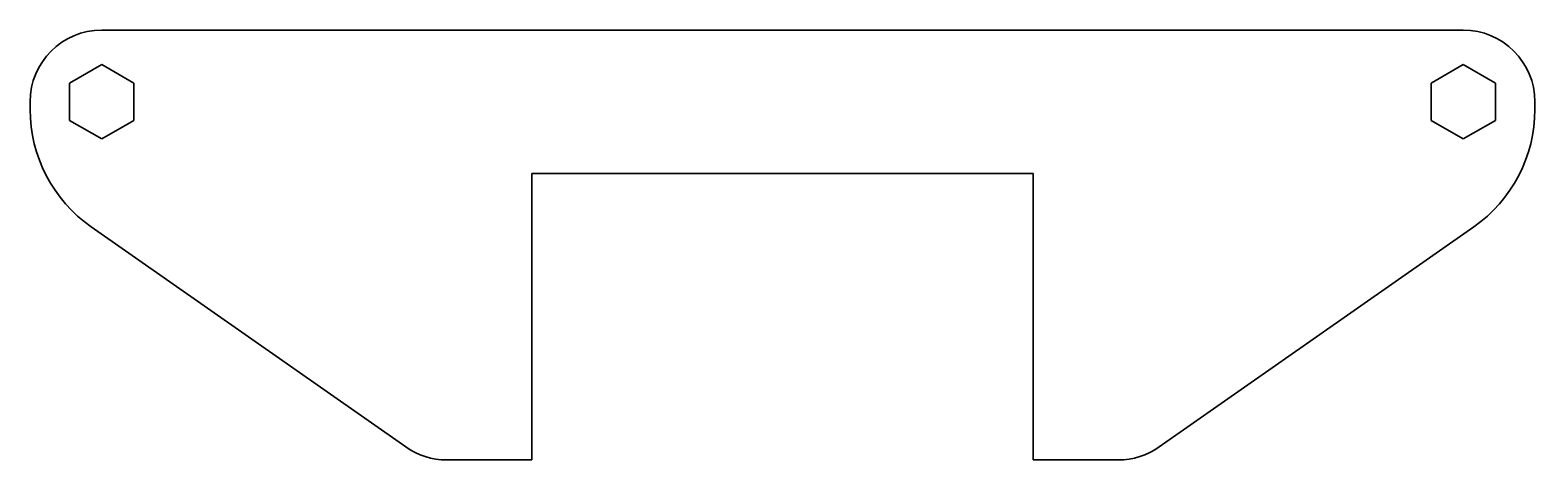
# Model space of a CAD drawing. Header units: inches. Extents: x 0 to 210, y 0 to 60.
import ezdxf

# ---------------------------------------------------------------- set-up
doc = ezdxf.new("R2010")
doc.units = ezdxf.units.IN
doc.header["$MEASUREMENT"] = 0
doc.layers.add('SIMUMAK Visible (ISO)', color=7, linetype='Continuous', lineweight=35)

# ---------------------------------------------------------------- blocks, each defined once
blk = doc.blocks.new('SMB-01-SDE-02_Sheet_8_SMB-01-SDE-02')
at = {"layer": 'SIMUMAK Visible (ISO)'}
for p, q in [((95, 30), (-95, 30)), ((-95, 25.2), (-99.5, 22.6)), ((-90.5, 22.6), (-95, 25.2)), ((90.5, 22.6), (95, 25.2)), ((95, 25.2), (99.5, 22.6)), ((-99.5, 22.6), (-99.5, 17.4)), ((-90.5, 17.4), (-90.5, 22.6)), ((90.5, 17.4), (90.5, 22.6)), ((99.5, 22.6), (99.5, 17.4)), ((-105, 18.92), (-105, 20)), ((105, 18.92), (105, 20)), ((-99.5, 17.4), (-95, 14.8)), ((-95, 14.8), (-90.5, 17.4)), ((95, 14.8), (90.5, 17.4)), ((99.5, 17.4), (95, 14.8)), ((-35, 10), (35, 10)), ((-35, 10), (-35, -30)), ((35, 10), (35, -30)), ((-52.58, -28.19), (-96.47, 2.54)), ((52.58, -28.19), (96.47, 2.54)), ((-35, -30), (-46.85, -30)), ((35, -30), (46.85, -30))]:
    blk.add_line(p, q, dxfattribs=at)
at = {"layer": 'SIMUMAK Visible (ISO)', "extrusion": (0, 0, -1)}
for centre, radius, start, end in [((95, 20), 10, 360, 90), ((85, 18.92), 20, 305, 0), ((46.85, -20), 10, 270, 305)]:
    blk.add_arc(centre, radius, start, end, dxfattribs=at)
at = {"layer": 'SIMUMAK Visible (ISO)'}
for centre, radius, start, end in [((95, 20), 10, 360, 90), ((85, 18.92), 20, 305, 0), ((46.85, -20), 10, 270, 305)]:
    blk.add_arc(centre, radius, start, end, dxfattribs=at)

msp = doc.modelspace()

# ---------------------------------------------------------------- block references
msp.add_blockref('SMB-01-SDE-02_Sheet_8_SMB-01-SDE-02', (105, 30))

doc.saveas('drawing.dxf')
